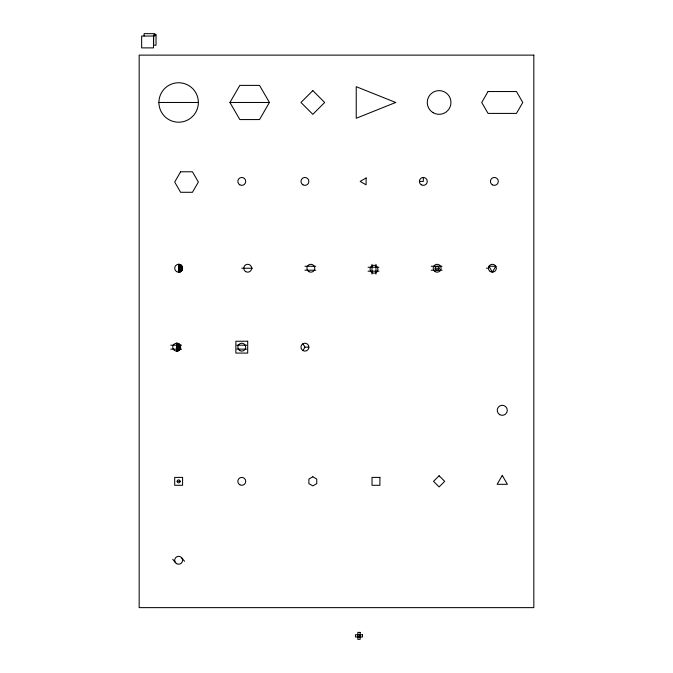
<?xml version="1.0" encoding="UTF-8"?>
<svg xmlns="http://www.w3.org/2000/svg" width="673" height="673" viewBox="0 0 673 673"><rect width="100%" height="100%" fill="white"/><g stroke="black" fill="none" stroke-linecap="round" stroke-linejoin="round"><path stroke-width="1.01" d="M229.939 102.473L239.807 85.387L259.542 85.387L269.41 102.473L259.542 119.567L239.807 119.567L229.939 102.473L269.41 102.473M302.951 350.583L304.928 347.159L308.873 347.159A3.945 3.945 0 0 0 302.951 343.743A3.945 3.945 0 0 0 302.951 350.583A3.945 3.945 0 0 0 308.873 347.159M158.904 102.473L198.367 102.473A19.736 19.736 0 0 1 168.772 119.567A19.736 19.736 0 0 1 168.772 85.387A19.736 19.736 0 0 1 198.367 102.473M419.38 181.407L423.325 181.407L423.325 177.462M304.928 266.256L315.78 266.256M431.216 266.256L442.068 266.256M368.072 267.248L378.924 267.248M241.784 268.233L252.636 268.233M435.162 268.233L439.107 268.233A1.977 1.977 0 0 0 436.154 266.525A1.977 1.977 0 0 0 436.154 269.94A1.977 1.977 0 0 0 439.107 268.233M486.47 268.233L488.447 268.233M304.928 270.201L315.78 270.201M431.216 270.201L442.068 270.201M368.072 271.194L378.924 271.194M170.74 345.19L181.601 345.19M236.846 345.19L246.713 345.19M170.74 349.136L181.601 349.136M236.846 349.136L246.713 349.136M177.159 481.346L180.12 481.346A1.481 1.481 0 0 1 177.899 482.625A1.481 1.481 0 0 1 177.899 480.068A1.481 1.481 0 0 1 180.12 481.346M357.809 634.614L360.131 634.614M357.809 637.129L360.131 637.129M181.685 557.774L184.553 561.265M172.717 559.288L175.586 562.788M302.951 343.743L304.928 347.159M375.963 264.287L375.963 274.155M372.018 264.287L372.018 274.155M360.173 634.757L360.173 636.986M182.534 267.593L182.534 268.864M182.307 266.794L182.307 269.671M182.089 266.323L182.089 270.142M181.819 265.894L181.819 270.563M181.601 265.616L181.601 270.84M181.323 265.339L181.323 271.118M181.104 265.154L181.104 271.312M180.827 264.952L180.827 271.513M180.608 264.817L180.608 271.648M180.557 346.528L180.557 347.798M180.339 264.666L180.339 271.791M180.339 345.72L180.339 348.606M180.12 264.573L180.12 271.892M180.12 345.249L180.12 349.077M179.842 264.472L179.842 271.985M179.842 344.828L179.842 349.497M179.624 264.413L179.624 272.052M179.624 344.551L179.624 349.775M179.355 264.346L179.355 272.111M179.355 344.273L179.355 350.053M179.127 264.312L179.127 272.144M179.127 344.08L179.127 350.246M178.858 264.287L178.858 272.17M178.858 343.886L178.858 350.44M178.639 264.287L178.639 272.178M178.639 343.743L178.639 350.583M178.362 343.6L178.362 350.726M178.143 343.508L178.143 350.818M177.874 343.407L177.874 350.919M177.647 343.339L177.647 350.986M177.378 343.28L177.378 351.045M177.159 343.247L177.159 351.079M176.881 343.213L176.881 351.104M176.663 343.213L176.663 351.113M153.486 36.048L153.486 47.884L141.641 47.884L141.641 36.048L154.857 36.014L154.857 33.65L144.123 33.65L144.123 36.014M180.608 171.783L174.694 182.038L180.608 192.293L192.453 192.293L198.367 182.038L192.453 171.783L180.608 171.783M488.051 91.536L481.733 102.473L488.051 113.409L516.46 113.409L522.778 102.473L516.46 91.536L488.051 91.536M495.808 266.256L492.392 272.178L488.968 266.256L495.808 266.256M502.26 475.424L497.128 484.308L507.383 484.308L502.26 475.424M312.819 90.611L300.957 102.473L312.819 114.334L324.68 102.473L312.819 90.611M439.107 475.769L433.53 481.346L439.107 486.924L444.693 481.346L439.107 475.769M366.104 177.992L360.181 181.407L366.104 184.823L366.104 177.992M312.819 476.787L308.873 479.067L308.873 483.626L312.819 485.906L316.764 483.626L316.764 479.067L312.819 476.787M395.699 102.473L356.236 118.263L356.236 86.691L395.699 102.473M156.035 34.836L153.671 34.836L153.671 45.2L156.035 45.2L156.035 34.836M533.832 55.119L139.168 55.119L139.168 607.635L533.832 607.635L533.832 55.119M247.698 341.245L235.861 341.245L235.861 353.081L247.698 353.081L247.698 341.245M182.585 477.401L174.694 477.401L174.694 485.292L182.585 485.292L182.585 477.401M379.909 477.401L372.018 477.401L372.018 485.292L379.909 485.292L379.909 477.401M360.131 632.393L357.809 632.393L357.809 639.35L360.131 639.35L360.131 632.393M362.503 634.757L355.437 634.757L355.437 636.986L362.503 636.986L362.503 634.757M176.663 563.696A3.945 3.945 0 0 0 182.585 560.281A3.945 3.945 0 0 0 176.663 556.857A3.945 3.945 0 0 0 176.663 563.696M239.807 484.762A3.945 3.945 0 0 0 245.729 481.346A3.945 3.945 0 0 0 239.807 477.931A3.945 3.945 0 0 0 239.807 484.762M499.745 414.669A5.031 5.031 0 0 0 507.291 410.311A5.031 5.031 0 0 0 499.745 405.954A5.031 5.031 0 0 0 499.745 414.669M239.807 350.583A3.945 3.945 0 0 0 245.729 347.159A3.945 3.945 0 0 0 239.807 343.743A3.945 3.945 0 0 0 239.807 350.583M174.45 350.431A3.945 3.945 0 0 0 180.6 347.445A3.945 3.945 0 0 0 174.938 343.609A3.945 3.945 0 0 0 174.45 350.431M490.18 271.497A3.945 3.945 0 0 0 496.329 268.51A3.945 3.945 0 0 0 490.667 264.682A3.945 3.945 0 0 0 490.18 271.497M435.162 271.648A3.945 3.945 0 0 0 441.084 268.233A3.945 3.945 0 0 0 435.162 264.817A3.945 3.945 0 0 0 435.162 271.648M372.018 272.632A3.945 3.945 0 0 0 377.94 269.217A3.945 3.945 0 0 0 372.018 265.801A3.945 3.945 0 0 0 372.018 272.632M308.873 271.648A3.945 3.945 0 0 0 314.796 268.233A3.945 3.945 0 0 0 308.873 264.817A3.945 3.945 0 0 0 308.873 271.648M245.729 271.648A3.945 3.945 0 0 0 251.652 268.233A3.945 3.945 0 0 0 245.729 264.817A3.945 3.945 0 0 0 245.729 271.648M176.663 271.648A3.945 3.945 0 0 0 182.585 268.233A3.945 3.945 0 0 0 176.663 264.817A3.945 3.945 0 0 0 176.663 271.648M492.392 184.823A3.945 3.945 0 0 0 498.306 181.407A3.945 3.945 0 0 0 492.392 177.992A3.945 3.945 0 0 0 492.392 184.823M421.348 184.823A3.945 3.945 0 0 0 427.271 181.407A3.945 3.945 0 0 0 421.348 177.992A3.945 3.945 0 0 0 421.348 184.823M302.951 184.823A3.945 3.945 0 0 0 308.873 181.407A3.945 3.945 0 0 0 302.951 177.992A3.945 3.945 0 0 0 302.951 184.823M239.807 184.823A3.945 3.945 0 0 0 245.729 181.407A3.945 3.945 0 0 0 239.807 177.992A3.945 3.945 0 0 0 239.807 184.823M433.193 112.728A11.836 11.836 0 0 0 450.952 102.473A11.836 11.836 0 0 0 433.193 92.218A11.836 11.836 0 0 0 433.193 112.728"/></g></svg>
